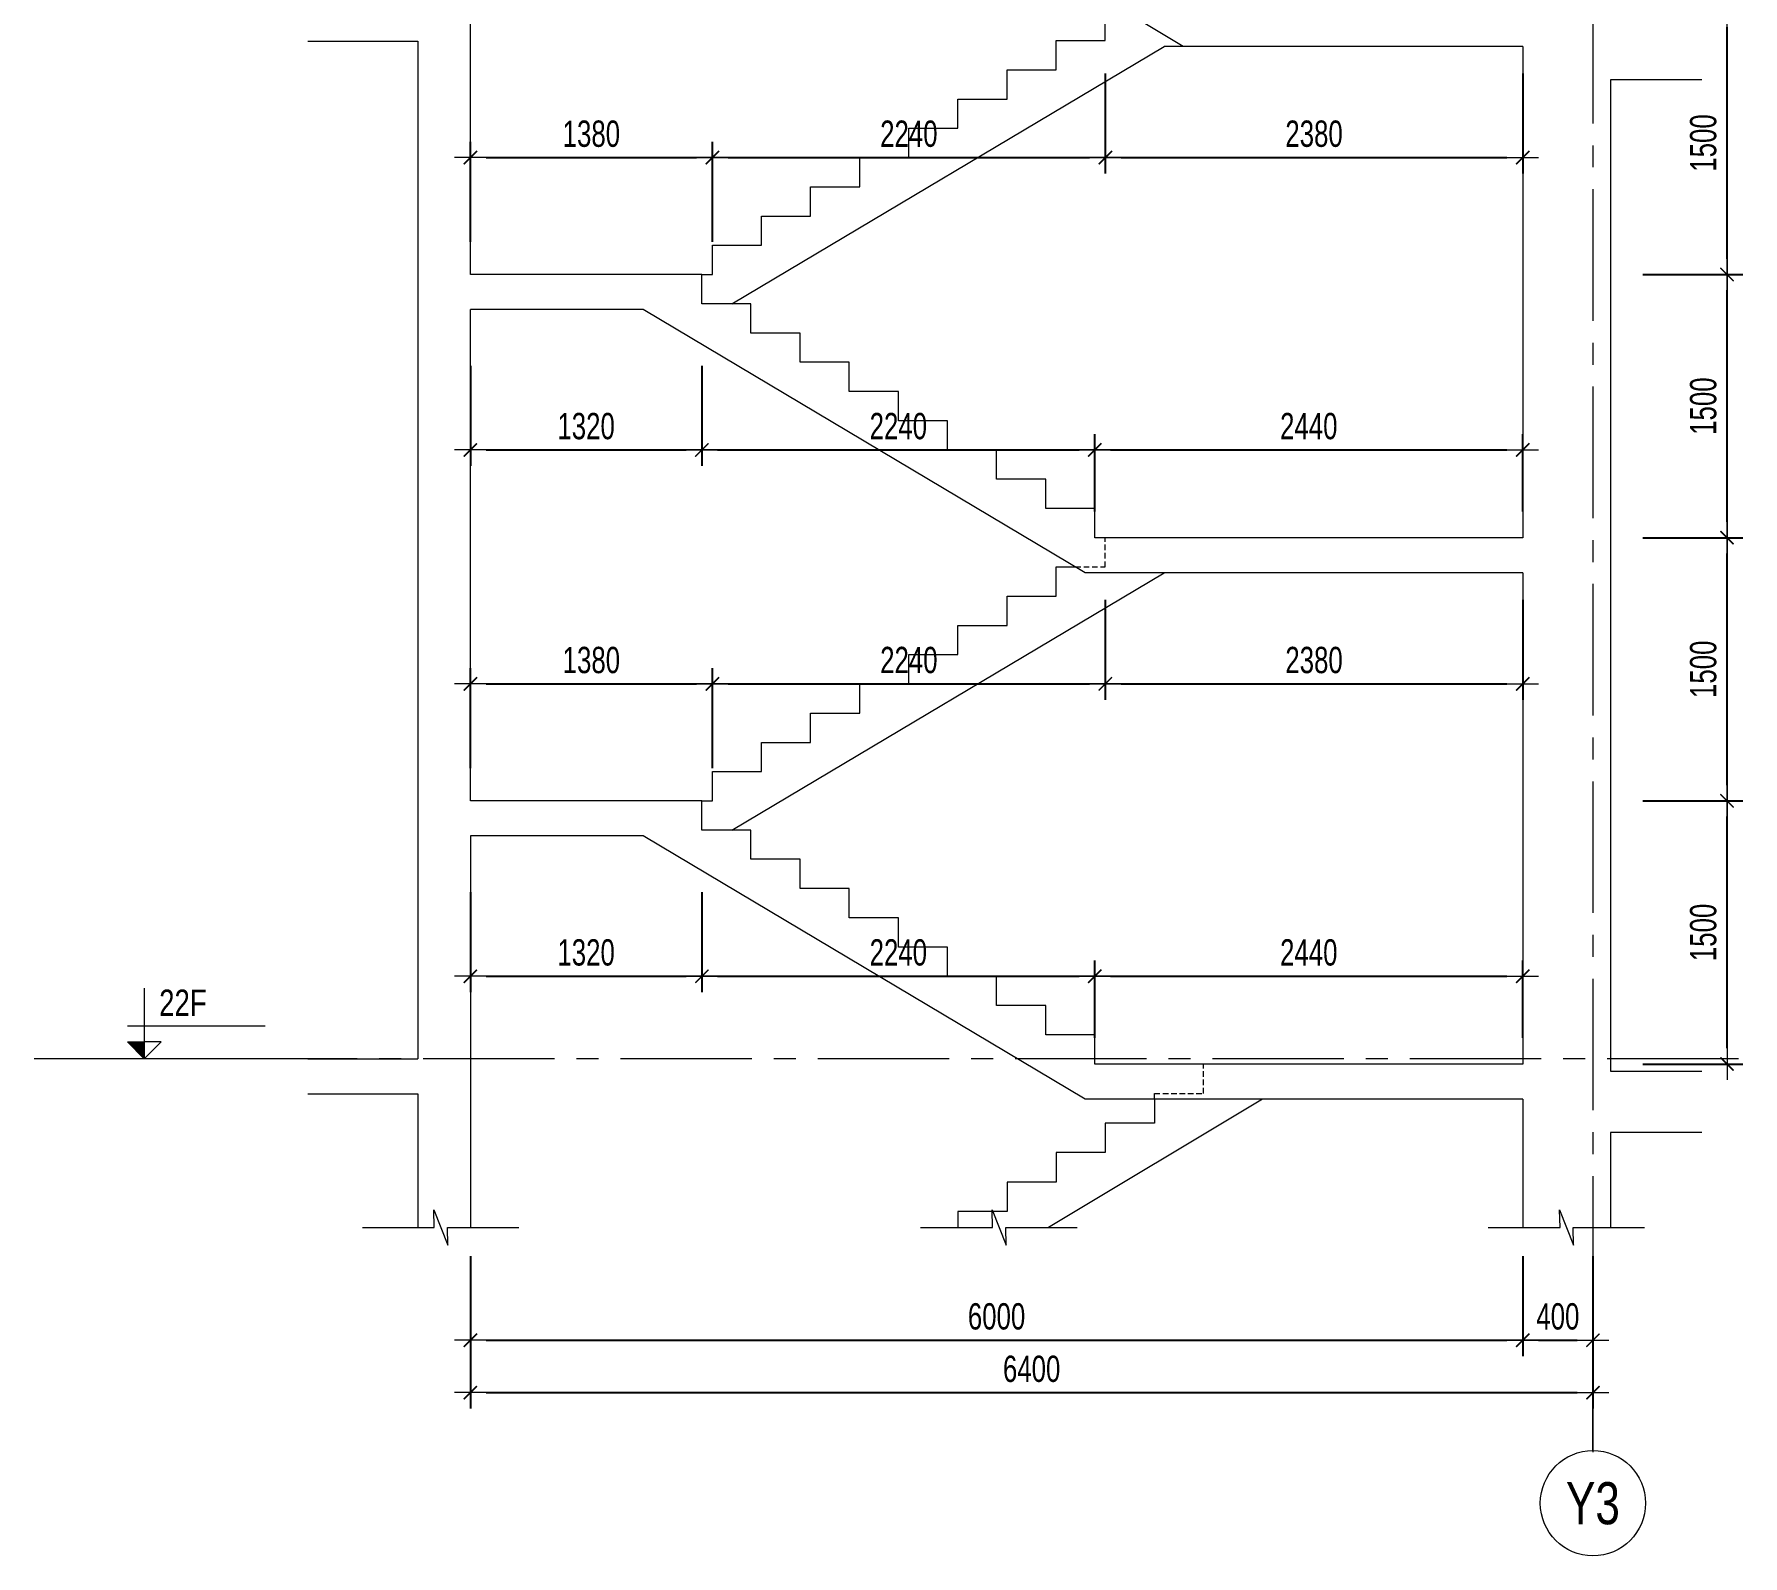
# Model space of a CAD drawing. Header units: millimetres. Extents: x -179076 to 100718, y -27473 to 38481.
# Drawn here: x 23634 to 33375, y -26874 to -18201 of the extents above; entities that cross this region are included whole.
import ezdxf
from ezdxf.enums import TextEntityAlignment as Align

# ---------------------------------------------------------------- set-up
doc = ezdxf.new("R2010")
doc.units = ezdxf.units.MM
doc.linetypes.add('CENTER2', pattern=[1.125, 0.75, -0.125, 0.125, -0.125])
doc.linetypes.add('HIDDEN2', pattern=[4.7625, 3.175, -1.5875])
doc.layers.get('Defpoints').update_dxf_attribs({"color": 151, "lineweight": 9})
for name, color, linetype, lineweight in [('NDC_S_ANNO', 7, 'Continuous', 20), ('NDC_S_AXIS', 5, 'CENTER2', 13), ('NDC_S_CONTINUOUS', 3, 'Continuous', 20), ('NDC_S_DIM', 1, 'Continuous', 15), ('NDC_S_HIDDEN', 8, 'HIDDEN2', 13), ('NDC_S_SLAB', 2, 'Continuous', 20), ('NDC_S_SYMBOL', 1, 'Continuous', 15), ('NDC_S_TEXT SYMBOL', 7, 'Continuous', 20), ('NDC_S_VN TEXT', 7, 'Continuous', 20)]:
    doc.layers.add(name, color=color, linetype=linetype, lineweight=lineweight)
doc.styles.add('NDC_ANNO', font='', dxfattribs={"width": 0.8})
doc.styles.add('NDC_DIM', font='', dxfattribs={"width": 0.75})
doc.styles.get('NDC_ANNO').set_extended_font_data('Dotum')
doc.styles.get('NDC_DIM').set_extended_font_data('Dotum')
doc.dimstyles.new('NDC_dim_60', dxfattribs={"dimscale": 60, "dimtxt": 2.5, "dimasz": 1.5, "dimexe": 1.5, "dimexo": 2.5, "dimgap": 1, "dimtad": 1, "dimdec": 0, "dimzin": 0, "dimdsep": 46, "dimtxsty": 'NDC_DIM', "dimblk": 'DIMMARK', "dimcen": 0.09, "dimdle": 1.2, "dimclrd": 1, "dimclre": 1, "dimclrt": 3, "dimadec": 0, "dimazin": 0, "dimtfac": 1, "dimtdec": 0, "dimtix": 1, "dimtofl": 0, "dimtmove": 0, "dimatfit": 3, "dimfxl": 8, "dimfxlon": 1, "dimtolj": 1, "dimtzin": 0, "dimarcsym": 0})

# ---------------------------------------------------------------- blocks, each defined once
blk = doc.blocks.new('kata_block_CT')
at = {"layer": 'NDC_S_ANNO'}
blk.add_hatch(color=3, dxfattribs=at).paths.add_polyline_path([(0, 1.6), (-1.61, 1.6), (0, 0)])
at = {"layer": 'NDC_S_ANNO', "ltscale": 50}
h = blk.add_hatch(dxfattribs=at)
h.set_pattern_fill('ANSI31', color=256, scale=1.406, style=0)
h.paths.add_polyline_path([(0, 1.6), (0, 0), (1.61, 1.6)])
for p, q in [((-1.59, 3.14), (11.47, 3.14)), ((11.56, 0), (-1.64, 0))]:
    blk.add_line(p, q, dxfattribs=at)
for points in [[(0, 6.69), (0, 0)], [(0, 0), (-1.61, 1.6), (0, 1.6)], [(0, 0), (1.61, 1.6), (0, 1.6)]]:
    blk.add_lwpolyline(points, dxfattribs=at)
at = {"layer": 'NDC_S_ANNO', "color": 8, "ltscale": 50}
blk.add_lwpolyline([(0, 0), (-1.61, 1.6), (0, 1.6)], dxfattribs=at)
at = {"layer": 'NDC_S_TEXT SYMBOL', "color": 3, "style": 'NDC_ANNO', "width": 0.8}
blk.add_attdef('CT', (1.41, 4.07), '', height=2.5, dxfattribs=at)
blk = doc.blocks.new('DIMMARK')
at = {"layer": 'NDC_S_DIM', "color": 1}
blk.add_line((-1.5, 0), (1, 0), dxfattribs=at)
at = {"layer": 'NDC_S_DIM', "color": 2, "const_width": 0.1}
blk.add_lwpolyline([(-0.42, -0.42), (0.42, 0.42)], dxfattribs=at)
blk = doc.blocks.new('*D255')
at = {"layer": 'Defpoints', "color": 0, "transparency": 16777216}
for p in [(26120.5, -22571.1), (27440.5, -22571.1), (27440.5, -23571.1)]:
    blk.add_point(p, dxfattribs=at)
at = {"layer": 'NDC_S_DIM', "color": 1, "lineweight": -2, "transparency": 16777216}
for p, q in [((26120.5, -23091.1), (26120.5, -23661.1)), ((27440.5, -23091.1), (27440.5, -23661.1)), ((26210.5, -23571.1), (27350.5, -23571.1))]:
    blk.add_line(p, q, dxfattribs=at)
at = {"layer": 'NDC_S_DIM', "color": 1, "lineweight": -2, "transparency": 16777216, "xscale": 90, "yscale": 90, "zscale": 90, "rotation": 180}
blk.add_blockref('DIMMARK', (26120.5, -23571.1), dxfattribs=at)
at = {"layer": 'NDC_S_DIM', "color": 1, "lineweight": -2, "transparency": 16777216, "xscale": 90, "yscale": 90, "zscale": 90}
blk.add_blockref('DIMMARK', (27440.5, -23571.1), dxfattribs=at)
at = {"layer": 'NDC_S_DIM', "color": 3, "transparency": 16777216, "insert": (26780.5, -23436), "char_height": 150, "attachment_point": 5, "style": 'NDC_DIM'}
blk.add_mtext('\\A1;1320', dxfattribs=at)
blk = doc.blocks.new('*D256')
at = {"layer": 'Defpoints', "color": 0, "transparency": 16777216}
for p in [(27440.5, -22571.1), (29680.5, -23571.1), (29680.5, -24071.1)]:
    blk.add_point(p, dxfattribs=at)
at = {"layer": 'NDC_S_DIM', "color": 1, "lineweight": -2, "transparency": 16777216}
for p, q in [((27440.5, -23091.1), (27440.5, -23661.1)), ((27530.5, -23571.1), (29590.5, -23571.1)), ((29680.5, -23921.1), (29680.5, -23481.1))]:
    blk.add_line(p, q, dxfattribs=at)
at = {"layer": 'NDC_S_DIM', "color": 1, "lineweight": -2, "transparency": 16777216, "xscale": 90, "yscale": 90, "zscale": 90, "rotation": 180}
blk.add_blockref('DIMMARK', (27440.5, -23571.1), dxfattribs=at)
at = {"layer": 'NDC_S_DIM', "color": 1, "lineweight": -2, "transparency": 16777216, "xscale": 90, "yscale": 90, "zscale": 90}
blk.add_blockref('DIMMARK', (29680.5, -23571.1), dxfattribs=at)
at = {"layer": 'NDC_S_DIM', "color": 3, "transparency": 16777216, "insert": (28560.5, -23436), "char_height": 150, "attachment_point": 5, "style": 'NDC_DIM'}
blk.add_mtext('\\A1;2240', dxfattribs=at)
blk = doc.blocks.new('*D257')
at = {"layer": 'Defpoints', "color": 0, "transparency": 16777216}
for p in [(32120.5, -23571.1), (29680.5, -24071.1), (32120.5, -24071.1)]:
    blk.add_point(p, dxfattribs=at)
at = {"layer": 'NDC_S_DIM', "color": 1, "lineweight": -2, "transparency": 16777216}
for p, q in [((29680.5, -23921.1), (29680.5, -23481.1)), ((29770.5, -23571.1), (32030.5, -23571.1)), ((32120.5, -23921.1), (32120.5, -23481.1))]:
    blk.add_line(p, q, dxfattribs=at)
at = {"layer": 'NDC_S_DIM', "color": 1, "lineweight": -2, "transparency": 16777216, "xscale": 90, "yscale": 90, "zscale": 90, "rotation": 180}
blk.add_blockref('DIMMARK', (29680.5, -23571.1), dxfattribs=at)
at = {"layer": 'NDC_S_DIM', "color": 1, "lineweight": -2, "transparency": 16777216, "xscale": 90, "yscale": 90, "zscale": 90}
blk.add_blockref('DIMMARK', (32120.5, -23571.1), dxfattribs=at)
at = {"layer": 'NDC_S_DIM', "color": 3, "transparency": 16777216, "insert": (30900.5, -23436), "char_height": 150, "attachment_point": 5, "style": 'NDC_DIM'}
blk.add_mtext('\\A1;2440', dxfattribs=at)
blk = doc.blocks.new('*D258')
at = {"layer": 'Defpoints', "color": 0, "transparency": 16777216}
for p in [(27500.5, -21904.4), (26120.5, -22571.1), (27500.5, -22571.1)]:
    blk.add_point(p, dxfattribs=at)
at = {"layer": 'NDC_S_DIM', "color": 1, "lineweight": -2, "transparency": 16777216}
for p, q in [((26120.5, -22384.4), (26120.5, -21814.4)), ((27500.5, -22384.4), (27500.5, -21814.4)), ((26210.5, -21904.4), (27410.5, -21904.4))]:
    blk.add_line(p, q, dxfattribs=at)
at = {"layer": 'NDC_S_DIM', "color": 1, "lineweight": -2, "transparency": 16777216, "xscale": 90, "yscale": 90, "zscale": 90, "rotation": 180}
blk.add_blockref('DIMMARK', (26120.5, -21904.4), dxfattribs=at)
at = {"layer": 'NDC_S_DIM', "color": 1, "lineweight": -2, "transparency": 16777216, "xscale": 90, "yscale": 90, "zscale": 90}
blk.add_blockref('DIMMARK', (27500.5, -21904.4), dxfattribs=at)
at = {"layer": 'NDC_S_DIM', "color": 3, "transparency": 16777216, "insert": (26810.5, -21769.3), "char_height": 150, "attachment_point": 5, "style": 'NDC_DIM'}
blk.add_mtext('\\A1;1380', dxfattribs=at)
blk = doc.blocks.new('*D259')
at = {"layer": 'Defpoints', "color": 0, "transparency": 16777216}
for p in [(29740.5, -21237.7), (29740.5, -21904.4), (27500.5, -22571.1)]:
    blk.add_point(p, dxfattribs=at)
at = {"layer": 'NDC_S_DIM', "color": 1, "lineweight": -2, "transparency": 16777216}
for p, q in [((29740.5, -21424.4), (29740.5, -21994.4)), ((27500.5, -22384.4), (27500.5, -21814.4)), ((27590.5, -21904.4), (29650.5, -21904.4))]:
    blk.add_line(p, q, dxfattribs=at)
at = {"layer": 'NDC_S_DIM', "color": 1, "lineweight": -2, "transparency": 16777216, "xscale": 90, "yscale": 90, "zscale": 90, "rotation": 180}
blk.add_blockref('DIMMARK', (27500.5, -21904.4), dxfattribs=at)
at = {"layer": 'NDC_S_DIM', "color": 1, "lineweight": -2, "transparency": 16777216, "xscale": 90, "yscale": 90, "zscale": 90}
blk.add_blockref('DIMMARK', (29740.5, -21904.4), dxfattribs=at)
at = {"layer": 'NDC_S_DIM', "color": 3, "transparency": 16777216, "insert": (28620.5, -21769.3), "char_height": 150, "attachment_point": 5, "style": 'NDC_DIM'}
blk.add_mtext('\\A1;2240', dxfattribs=at)
blk = doc.blocks.new('*D260')
at = {"layer": 'Defpoints', "color": 0, "transparency": 16777216}
for p in [(29740.5, -21237.7), (32120.5, -21271.1), (32120.5, -21904.4)]:
    blk.add_point(p, dxfattribs=at)
at = {"layer": 'NDC_S_DIM', "color": 1, "lineweight": -2, "transparency": 16777216}
for p, q in [((29740.5, -21424.4), (29740.5, -21994.4)), ((32120.5, -21424.4), (32120.5, -21994.4)), ((29830.5, -21904.4), (32030.5, -21904.4))]:
    blk.add_line(p, q, dxfattribs=at)
at = {"layer": 'NDC_S_DIM', "color": 1, "lineweight": -2, "transparency": 16777216, "xscale": 90, "yscale": 90, "zscale": 90, "rotation": 180}
blk.add_blockref('DIMMARK', (29740.5, -21904.4), dxfattribs=at)
at = {"layer": 'NDC_S_DIM', "color": 1, "lineweight": -2, "transparency": 16777216, "xscale": 90, "yscale": 90, "zscale": 90}
blk.add_blockref('DIMMARK', (32120.5, -21904.4), dxfattribs=at)
at = {"layer": 'NDC_S_DIM', "color": 3, "transparency": 16777216, "insert": (30930.5, -21769.3), "char_height": 150, "attachment_point": 5, "style": 'NDC_DIM'}
blk.add_mtext('\\A1;2380', dxfattribs=at)
blk = doc.blocks.new('*D261')
at = {"layer": 'Defpoints', "color": 0, "transparency": 16777216}
for p in [(26120.5, -19571.1), (27440.5, -19571.1), (27440.5, -20571.1)]:
    blk.add_point(p, dxfattribs=at)
at = {"layer": 'NDC_S_DIM', "color": 1, "lineweight": -2, "transparency": 16777216}
for p, q in [((26120.5, -20091.1), (26120.5, -20661.1)), ((27440.5, -20091.1), (27440.5, -20661.1)), ((26210.5, -20571.1), (27350.5, -20571.1))]:
    blk.add_line(p, q, dxfattribs=at)
at = {"layer": 'NDC_S_DIM', "color": 1, "lineweight": -2, "transparency": 16777216, "xscale": 90, "yscale": 90, "zscale": 90, "rotation": 180}
blk.add_blockref('DIMMARK', (26120.5, -20571.1), dxfattribs=at)
at = {"layer": 'NDC_S_DIM', "color": 1, "lineweight": -2, "transparency": 16777216, "xscale": 90, "yscale": 90, "zscale": 90}
blk.add_blockref('DIMMARK', (27440.5, -20571.1), dxfattribs=at)
at = {"layer": 'NDC_S_DIM', "color": 3, "transparency": 16777216, "insert": (26780.5, -20436), "char_height": 150, "attachment_point": 5, "style": 'NDC_DIM'}
blk.add_mtext('\\A1;1320', dxfattribs=at)
blk = doc.blocks.new('*D262')
at = {"layer": 'Defpoints', "color": 0, "transparency": 16777216}
for p in [(27440.5, -19571.1), (29680.5, -20571.1), (29680.5, -21071.1)]:
    blk.add_point(p, dxfattribs=at)
at = {"layer": 'NDC_S_DIM', "color": 1, "lineweight": -2, "transparency": 16777216}
for p, q in [((27440.5, -20091.1), (27440.5, -20661.1)), ((29680.5, -20921.1), (29680.5, -20481.1)), ((27530.5, -20571.1), (29590.5, -20571.1))]:
    blk.add_line(p, q, dxfattribs=at)
at = {"layer": 'NDC_S_DIM', "color": 1, "lineweight": -2, "transparency": 16777216, "xscale": 90, "yscale": 90, "zscale": 90, "rotation": 180}
blk.add_blockref('DIMMARK', (27440.5, -20571.1), dxfattribs=at)
at = {"layer": 'NDC_S_DIM', "color": 1, "lineweight": -2, "transparency": 16777216, "xscale": 90, "yscale": 90, "zscale": 90}
blk.add_blockref('DIMMARK', (29680.5, -20571.1), dxfattribs=at)
at = {"layer": 'NDC_S_DIM', "color": 3, "transparency": 16777216, "insert": (28560.5, -20436), "char_height": 150, "attachment_point": 5, "style": 'NDC_DIM'}
blk.add_mtext('\\A1;2240', dxfattribs=at)
blk = doc.blocks.new('*D263')
at = {"layer": 'Defpoints', "color": 0, "transparency": 16777216}
for p in [(32120.5, -20571.1), (29680.5, -21071.1), (32120.5, -21071.1)]:
    blk.add_point(p, dxfattribs=at)
at = {"layer": 'NDC_S_DIM', "color": 1, "lineweight": -2, "transparency": 16777216}
for p, q in [((29680.5, -20921.1), (29680.5, -20481.1)), ((32120.5, -20921.1), (32120.5, -20481.1)), ((29770.5, -20571.1), (32030.5, -20571.1))]:
    blk.add_line(p, q, dxfattribs=at)
at = {"layer": 'NDC_S_DIM', "color": 1, "lineweight": -2, "transparency": 16777216, "xscale": 90, "yscale": 90, "zscale": 90, "rotation": 180}
blk.add_blockref('DIMMARK', (29680.5, -20571.1), dxfattribs=at)
at = {"layer": 'NDC_S_DIM', "color": 1, "lineweight": -2, "transparency": 16777216, "xscale": 90, "yscale": 90, "zscale": 90}
blk.add_blockref('DIMMARK', (32120.5, -20571.1), dxfattribs=at)
at = {"layer": 'NDC_S_DIM', "color": 3, "transparency": 16777216, "insert": (30900.5, -20436), "char_height": 150, "attachment_point": 5, "style": 'NDC_DIM'}
blk.add_mtext('\\A1;2440', dxfattribs=at)
blk = doc.blocks.new('*D264')
at = {"layer": 'Defpoints', "color": 0, "transparency": 16777216}
for p in [(27500.5, -18904.4), (26120.5, -19571.1), (27500.5, -19571.1)]:
    blk.add_point(p, dxfattribs=at)
at = {"layer": 'NDC_S_DIM', "color": 1, "lineweight": -2, "transparency": 16777216}
for p, q in [((26120.5, -19384.4), (26120.5, -18814.4)), ((27500.5, -19384.4), (27500.5, -18814.4)), ((26210.5, -18904.4), (27410.5, -18904.4))]:
    blk.add_line(p, q, dxfattribs=at)
at = {"layer": 'NDC_S_DIM', "color": 1, "lineweight": -2, "transparency": 16777216, "xscale": 90, "yscale": 90, "zscale": 90, "rotation": 180}
blk.add_blockref('DIMMARK', (26120.5, -18904.4), dxfattribs=at)
at = {"layer": 'NDC_S_DIM', "color": 1, "lineweight": -2, "transparency": 16777216, "xscale": 90, "yscale": 90, "zscale": 90}
blk.add_blockref('DIMMARK', (27500.5, -18904.4), dxfattribs=at)
at = {"layer": 'NDC_S_DIM', "color": 3, "transparency": 16777216, "insert": (26810.5, -18769.3), "char_height": 150, "attachment_point": 5, "style": 'NDC_DIM'}
blk.add_mtext('\\A1;1380', dxfattribs=at)
blk = doc.blocks.new('*D265')
at = {"layer": 'Defpoints', "color": 0, "transparency": 16777216}
for p in [(29740.5, -18071.1), (29740.5, -18904.4), (27500.5, -19571.1)]:
    blk.add_point(p, dxfattribs=at)
at = {"layer": 'NDC_S_DIM', "color": 1, "lineweight": -2, "transparency": 16777216}
for p, q in [((29740.5, -18424.4), (29740.5, -18994.4)), ((27500.5, -19384.4), (27500.5, -18814.4)), ((27590.5, -18904.4), (29650.5, -18904.4))]:
    blk.add_line(p, q, dxfattribs=at)
at = {"layer": 'NDC_S_DIM', "color": 1, "lineweight": -2, "transparency": 16777216, "xscale": 90, "yscale": 90, "zscale": 90, "rotation": 180}
blk.add_blockref('DIMMARK', (27500.5, -18904.4), dxfattribs=at)
at = {"layer": 'NDC_S_DIM', "color": 1, "lineweight": -2, "transparency": 16777216, "xscale": 90, "yscale": 90, "zscale": 90}
blk.add_blockref('DIMMARK', (29740.5, -18904.4), dxfattribs=at)
at = {"layer": 'NDC_S_DIM', "color": 3, "transparency": 16777216, "insert": (28620.5, -18769.3), "char_height": 150, "attachment_point": 5, "style": 'NDC_DIM'}
blk.add_mtext('\\A1;2240', dxfattribs=at)
blk = doc.blocks.new('*D266')
at = {"layer": 'Defpoints', "color": 0, "transparency": 16777216}
for p in [(29740.5, -18071.1), (32120.5, -18271.1), (32120.5, -18904.4)]:
    blk.add_point(p, dxfattribs=at)
at = {"layer": 'NDC_S_DIM', "color": 1, "lineweight": -2, "transparency": 16777216}
for p, q in [((29740.5, -18424.4), (29740.5, -18994.4)), ((32120.5, -18424.4), (32120.5, -18994.4)), ((29830.5, -18904.4), (32030.5, -18904.4))]:
    blk.add_line(p, q, dxfattribs=at)
at = {"layer": 'NDC_S_DIM', "color": 1, "lineweight": -2, "transparency": 16777216, "xscale": 90, "yscale": 90, "zscale": 90, "rotation": 180}
blk.add_blockref('DIMMARK', (29740.5, -18904.4), dxfattribs=at)
at = {"layer": 'NDC_S_DIM', "color": 1, "lineweight": -2, "transparency": 16777216, "xscale": 90, "yscale": 90, "zscale": 90}
blk.add_blockref('DIMMARK', (32120.5, -18904.4), dxfattribs=at)
at = {"layer": 'NDC_S_DIM', "color": 3, "transparency": 16777216, "insert": (30930.5, -18769.3), "char_height": 150, "attachment_point": 5, "style": 'NDC_DIM'}
blk.add_mtext('\\A1;2380', dxfattribs=at)
blk = doc.blocks.new('*D519')
at = {"layer": 'Defpoints', "color": 0, "transparency": 16777216}
for p in [(26120.5, -24391.1), (32120.5, -24391.1), (32120.5, -25645.7)]:
    blk.add_point(p, dxfattribs=at)
at = {"layer": 'NDC_S_DIM', "color": 1, "lineweight": -2, "transparency": 16777216}
for p, q in [((26120.5, -25165.7), (26120.5, -25735.7)), ((32120.5, -25165.7), (32120.5, -25735.7)), ((26210.5, -25645.7), (32030.5, -25645.7))]:
    blk.add_line(p, q, dxfattribs=at)
at = {"layer": 'NDC_S_DIM', "color": 1, "lineweight": -2, "transparency": 16777216, "xscale": 90, "yscale": 90, "zscale": 90, "rotation": 180}
blk.add_blockref('DIMMARK', (26120.5, -25645.7), dxfattribs=at)
at = {"layer": 'NDC_S_DIM', "color": 1, "lineweight": -2, "transparency": 16777216, "xscale": 90, "yscale": 90, "zscale": 90}
blk.add_blockref('DIMMARK', (32120.5, -25645.7), dxfattribs=at)
at = {"layer": 'NDC_S_DIM', "color": 3, "transparency": 16777216, "insert": (29120.5, -25510.6), "char_height": 150, "attachment_point": 5, "style": 'NDC_DIM'}
blk.add_mtext('\\A1;6000', dxfattribs=at)
blk = doc.blocks.new('*D520')
at = {"layer": 'Defpoints', "color": 0, "transparency": 16777216}
for p in [(32520.5, -24041.1), (32120.5, -24391.1), (32520.5, -25645.7)]:
    blk.add_point(p, dxfattribs=at)
at = {"layer": 'NDC_S_DIM', "color": 1, "lineweight": -2, "transparency": 16777216}
for p, q in [((32120.5, -25165.7), (32120.5, -25735.7)), ((32520.5, -25165.7), (32520.5, -25735.7)), ((32210.5, -25645.7), (32430.5, -25645.7))]:
    blk.add_line(p, q, dxfattribs=at)
at = {"layer": 'NDC_S_DIM', "color": 1, "lineweight": -2, "transparency": 16777216, "xscale": 90, "yscale": 90, "zscale": 90, "rotation": 180}
blk.add_blockref('DIMMARK', (32120.5, -25645.7), dxfattribs=at)
at = {"layer": 'NDC_S_DIM', "color": 1, "lineweight": -2, "transparency": 16777216, "xscale": 90, "yscale": 90, "zscale": 90}
blk.add_blockref('DIMMARK', (32520.5, -25645.7), dxfattribs=at)
at = {"layer": 'NDC_S_DIM', "color": 3, "transparency": 16777216, "insert": (32320.5, -25510.6), "char_height": 150, "attachment_point": 5, "style": 'NDC_DIM'}
blk.add_mtext('\\A1;400', dxfattribs=at)
blk = doc.blocks.new('*D521')
at = {"layer": 'Defpoints', "color": 0, "transparency": 16777216}
for p in [(32520.5, -24041.1), (26120.5, -24391.1), (32520.5, -25944.5)]:
    blk.add_point(p, dxfattribs=at)
at = {"layer": 'NDC_S_DIM', "color": 1, "lineweight": -2, "transparency": 16777216}
for p, q in [((26120.5, -25464.5), (26120.5, -26034.5)), ((32520.5, -25464.5), (32520.5, -26034.5)), ((26210.5, -25944.5), (32430.5, -25944.5))]:
    blk.add_line(p, q, dxfattribs=at)
at = {"layer": 'NDC_S_DIM', "color": 1, "lineweight": -2, "transparency": 16777216, "xscale": 90, "yscale": 90, "zscale": 90, "rotation": 180}
blk.add_blockref('DIMMARK', (26120.5, -25944.5), dxfattribs=at)
at = {"layer": 'NDC_S_DIM', "color": 1, "lineweight": -2, "transparency": 16777216, "xscale": 90, "yscale": 90, "zscale": 90}
blk.add_blockref('DIMMARK', (32520.5, -25944.5), dxfattribs=at)
at = {"layer": 'NDC_S_DIM', "color": 3, "transparency": 16777216, "insert": (29320.5, -25809.4), "char_height": 150, "attachment_point": 5, "style": 'NDC_DIM'}
blk.add_mtext('\\A1;6400', dxfattribs=at)
blk = doc.blocks.new('*U187')
at = {"layer": 'NDC_S_SYMBOL'}
blk.add_line((0, 5), (0, 9), dxfattribs=at)
blk.add_circle((0, 0), 5, dxfattribs=at)
at = {"layer": 'NDC_S_TEXT SYMBOL', "color": 7, "style": 'NDC_ANNO', "width": 0.8}
blk.add_attdef('GRID', text='', height=4, dxfattribs=at).set_placement((0, 0), align=Align.MIDDLE)
blk = doc.blocks.new('*D437')
at = {"layer": 'Defpoints', "color": 0, "transparency": 16777216}
for p in [(27470.5, -22571.1), (33285, -22571.1), (32120.5, -24071.1)]:
    blk.add_point(p, dxfattribs=at)
at = {"layer": 'NDC_S_DIM', "color": 1, "lineweight": -2, "transparency": 16777216}
for p, q in [((32805, -22571.1), (33375, -22571.1)), ((33285, -23981.1), (33285, -22661.1)), ((32805, -24071.1), (33375, -24071.1))]:
    blk.add_line(p, q, dxfattribs=at)
at = {"layer": 'NDC_S_DIM', "color": 1, "lineweight": -2, "transparency": 16777216, "xscale": 90, "yscale": 90, "zscale": 90}
for p, rotation in [((33285, -22571.1), 90), ((33285, -24071.1), 270)]:
    blk.add_blockref('DIMMARK', p, dxfattribs=dict(at, rotation=rotation))
at = {"layer": 'NDC_S_DIM', "color": 3, "transparency": 16777216, "insert": (33149.9, -23321.1), "char_height": 150, "attachment_point": 5, "rotation": 90, "style": 'NDC_DIM'}
blk.add_mtext('\\A1;1500', dxfattribs=at)
blk = doc.blocks.new('*D438')
at = {"layer": 'Defpoints', "color": 0, "transparency": 16777216}
for p in [(29680.5, -21071.1), (33285, -21071.1), (27470.5, -22571.1)]:
    blk.add_point(p, dxfattribs=at)
at = {"layer": 'NDC_S_DIM', "color": 1, "lineweight": -2, "transparency": 16777216}
for p, q in [((32805, -21071.1), (33375, -21071.1)), ((33285, -22481.1), (33285, -21161.1)), ((32805, -22571.1), (33375, -22571.1))]:
    blk.add_line(p, q, dxfattribs=at)
at = {"layer": 'NDC_S_DIM', "color": 1, "lineweight": -2, "transparency": 16777216, "xscale": 90, "yscale": 90, "zscale": 90}
for p, rotation in [((33285, -21071.1), 90), ((33285, -22571.1), 270)]:
    blk.add_blockref('DIMMARK', p, dxfattribs=dict(at, rotation=rotation))
at = {"layer": 'NDC_S_DIM', "color": 3, "transparency": 16777216, "insert": (33149.9, -21821.1), "char_height": 150, "attachment_point": 5, "rotation": 90, "style": 'NDC_DIM'}
blk.add_mtext('\\A1;1500', dxfattribs=at)
blk = doc.blocks.new('*D439')
at = {"layer": 'Defpoints', "color": 0, "transparency": 16777216}
for p in [(27500.5, -19571.1), (33285, -19571.1), (29680.5, -21071.1)]:
    blk.add_point(p, dxfattribs=at)
at = {"layer": 'NDC_S_DIM', "color": 1, "lineweight": -2, "transparency": 16777216}
for p, q in [((32805, -19571.1), (33375, -19571.1)), ((33285, -20981.1), (33285, -19661.1)), ((32805, -21071.1), (33375, -21071.1))]:
    blk.add_line(p, q, dxfattribs=at)
at = {"layer": 'NDC_S_DIM', "color": 1, "lineweight": -2, "transparency": 16777216, "xscale": 90, "yscale": 90, "zscale": 90}
for p, rotation in [((33285, -19571.1), 90), ((33285, -21071.1), 270)]:
    blk.add_blockref('DIMMARK', p, dxfattribs=dict(at, rotation=rotation))
at = {"layer": 'NDC_S_DIM', "color": 3, "transparency": 16777216, "insert": (33149.9, -20321.1), "char_height": 150, "attachment_point": 5, "rotation": 90, "style": 'NDC_DIM'}
blk.add_mtext('\\A1;1500', dxfattribs=at)
blk = doc.blocks.new('*D440')
at = {"layer": 'Defpoints', "color": 0, "transparency": 16777216}
for p in [(29740.5, -18071.1), (33285, -18071.1), (27500.5, -19571.1)]:
    blk.add_point(p, dxfattribs=at)
at = {"layer": 'NDC_S_DIM', "color": 1, "lineweight": -2, "transparency": 16777216}
for p, q in [((32805, -18071.1), (33375, -18071.1)), ((33285, -19481.1), (33285, -18161.1)), ((32805, -19571.1), (33375, -19571.1))]:
    blk.add_line(p, q, dxfattribs=at)
at = {"layer": 'NDC_S_DIM', "color": 1, "lineweight": -2, "transparency": 16777216, "xscale": 90, "yscale": 90, "zscale": 90}
for p, rotation in [((33285, -18071.1), 90), ((33285, -19571.1), 270)]:
    blk.add_blockref('DIMMARK', p, dxfattribs=dict(at, rotation=rotation))
at = {"layer": 'NDC_S_DIM', "color": 3, "transparency": 16777216, "insert": (33149.9, -18821.1), "char_height": 150, "attachment_point": 5, "rotation": 90, "style": 'NDC_DIM'}
blk.add_mtext('\\A1;1500', dxfattribs=at)

msp = doc.modelspace()

# ---------------------------------------------------------------- linework, layer by layer
at = {"layer": 'NDC_S_AXIS', "ltscale": 1000}
for p, q in [((32520.5, -5584.9), (32520.5, -26284.5)), ((33351.2, -24041.1), (23633.9, -24041.1))]:
    msp.add_line(p, q, dxfattribs=at)
at = {"layer": 'NDC_S_CONTINUOUS'}
for p, q in [((27611.5, -19737.7), (30075.5, -18271.1)), ((30185.1, -18271.1), (30075.5, -18271.1)), ((27611.5, -22737.7), (30075.5, -21271.1)), ((30636, -24271.1), (29417.2, -25003.1))]:
    msp.add_line(p, q, dxfattribs=at)
for points in [[(27440.5, -19571.1), (27500.5, -19571.1), (27500.5, -19404.4), (27780.5, -19404.4), (27780.5, -19237.7), (28060.5, -19237.7), (28060.5, -19071.1), (28340.5, -19071.1), (28340.5, -18904.4), (28620.5, -18904.4), (28620.5, -18737.7), (28900.5, -18737.7), (28900.5, -18571.1), (29180.5, -18571.1), (29180.5, -18404.4), (29460.5, -18404.4), (29460.5, -18237.7), (29740.5, -18237.7), (29740.5, -18071.1), (29852.1, -18071.1)], [(27440.5, -22571.1), (27500.5, -22571.1), (27500.5, -22404.4), (27780.5, -22404.4), (27780.5, -22237.7), (28060.5, -22237.7), (28060.5, -22071.1), (28340.5, -22071.1), (28340.5, -21904.4), (28620.5, -21904.4), (28620.5, -21737.7), (28900.5, -21737.7), (28900.5, -21571.1), (29180.5, -21571.1), (29180.5, -21404.4), (29460.5, -21404.4), (29460.5, -21237.7), (29569.5, -21237.7)], [(30020.5, -24271.1), (30020.5, -24407.4), (29740.5, -24407.4), (29740.5, -24575.6), (29460.5, -24575.6), (29460.5, -24743.8), (29180.5, -24743.8), (29180.5, -24912), (28900.5, -24912), (28900.5, -25003.1)]]:
    msp.add_lwpolyline(points, dxfattribs=at)
at = {"layer": 'NDC_S_HIDDEN', "ltscale": 10}
for points in [[(29569.5, -21237.7), (29740.5, -21237.7), (29740.5, -21076.4)], [(30020.5, -24271.1), (30020.5, -24239.2), (30300.5, -24239.2), (30300.5, -24071.1)]]:
    msp.add_lwpolyline(points, dxfattribs=at)
at = {"layer": 'NDC_S_SLAB'}
for p, q in [((30185.1, -18271.1), (27105.1, -16421.1)), ((25193.2, -18241.1), (25820.5, -18241.1)), ((25820.5, -18241.1), (25820.5, -24041.1)), ((32120.5, -18271.1), (30185.1, -18271.1)), ((25193.2, -24041.1), (25820.5, -24041.1)), ((25193.2, -24241.1), (25820.5, -24241.1)), ((25820.5, -24241.1), (25820.5, -25003.1))]:
    msp.add_line(p, q, dxfattribs=at)
for points in [[(26120.5, -19571.1), (26120.5, -17971.1)], [(32120.5, -18271.1), (32120.5, -21071.1)], [(33140.6, -18461.1), (32620.5, -18461.1), (32620.5, -24111.1), (33140.6, -24111.1)], [(32120.5, -21071.1), (29680.5, -21071.1), (29680.5, -20904.4), (29400.5, -20904.4), (29400.5, -20737.7), (29120.5, -20737.7), (29120.5, -20571.1), (28840.5, -20571.1), (28840.5, -20404.4), (28560.5, -20404.4), (28560.5, -20237.7), (28280.5, -20237.7), (28280.5, -20071.1), (28000.5, -20071.1), (28000.5, -19904.4), (27720.5, -19904.4), (27720.5, -19737.7), (27440.5, -19737.7), (27440.5, -19571.1), (26120.5, -19571.1)], [(32120.5, -24071.1), (29680.5, -24071.1), (29680.5, -23904.4), (29400.5, -23904.4), (29400.5, -23737.7), (29120.5, -23737.7), (29120.5, -23571.1), (28840.5, -23571.1), (28840.5, -23404.4), (28560.5, -23404.4), (28560.5, -23237.7), (28280.5, -23237.7), (28280.5, -23071.1), (28000.5, -23071.1), (28000.5, -22904.4), (27720.5, -22904.4), (27720.5, -22737.7), (27440.5, -22737.7), (27440.5, -22571.1), (26120.5, -22571.1), (26120.5, -19771.1)], [(32120.5, -21271.1), (29625.5, -21271.1), (27105.5, -19771.1), (26120.5, -19771.1)], [(32120.5, -21271.1), (32120.5, -24071.1)], [(32120.5, -24271.1), (29625.5, -24271.1), (27105.5, -22771.1), (26120.5, -22771.1), (26120.5, -25003.1)], [(32120.5, -24271.1), (32120.5, -25003.1)], [(33140.6, -24461.1), (32620.5, -24461.1), (32620.5, -25003.1)]]:
    msp.add_lwpolyline(points, dxfattribs=at)
at = {"layer": 'NDC_S_SYMBOL'}
for points in [[(25504.9, -25003.1), (25914.5, -25003.1), (25912.4, -24903.1), (25992.4, -25103.1), (25990.2, -25003.1), (26396.5, -25003.1)], [(28687.5, -25003.1), (29097.2, -25003.1), (29095, -24903.1), (29175, -25103.1), (29172.8, -25003.1), (29579.1, -25003.1)], [(31923.1, -25003.1), (32332.7, -25003.1), (32330.5, -24903.1), (32410.5, -25103.1), (32408.3, -25003.1), (32814.6, -25003.1)]]:
    msp.add_lwpolyline(points, dxfattribs=at)

# ---------------------------------------------------------------- block references
at = {"layer": 'NDC_S_AXIS', "xscale": 60, "yscale": 60, "zscale": 60}
msp.add_blockref('*U187', (32520.5, -26574.5), dxfattribs=at).add_auto_attribs({'GRID': 'Y3'})
at = {"layer": 'NDC_S_VN TEXT', "xscale": 60, "yscale": 60, "zscale": 60}
msp.add_blockref('kata_block_CT', (24261.9, -24041.1), dxfattribs=at).add_auto_attribs({'CT': '22F'})

# ---------------------------------------------------------------- dimensions: what is measured, and where the dimension line sits
at = {"layer": 'NDC_S_DIM'}
for base, p1, p2, picture, middle in [((33285, -18071.1), (27500.5, -19571.1), (29740.5, -18071.1), '*D440', (33149.9, -18821.1)), ((33285, -19571.1), (29680.5, -21071.1), (27500.5, -19571.1), '*D439', (33149.9, -20321.1)), ((33285, -21071.1), (27470.5, -22571.1), (29680.5, -21071.1), '*D438', (33149.9, -21821.1))]:
    dim = msp.add_linear_dim(base=base, p1=p1, p2=p2, angle=90, dimstyle='NDC_dim_60', override={"dimtmove": 1}, dxfattribs=at)
    dim.commit()
    dim.dimension.update_dxf_attribs({"geometry": picture, "text_midpoint": middle})
for base, p1, p2, picture, middle in [((29740.5, -18904.4), (27500.5, -19571.1), (29740.5, -18071.1), '*D265', (28620.5, -18769.3)), ((32120.5, -18904.4), (29740.5, -18071.1), (32120.5, -18271.1), '*D266', (30930.5, -18769.3)), ((29680.5, -20571.1), (27440.5, -19571.1), (29680.5, -21071.1), '*D262', (28560.5, -20436)), ((32120.5, -20571.1), (29680.5, -21071.1), (32120.5, -21071.1), '*D263', (30900.5, -20436)), ((29740.5, -21904.4), (27500.5, -22571.1), (29740.5, -21237.7), '*D259', (28620.5, -21769.3)), ((32120.5, -21904.4), (29740.5, -21237.7), (32120.5, -21271.1), '*D260', (30930.5, -21769.3)), ((29680.5, -23571.1), (27440.5, -22571.1), (29680.5, -24071.1), '*D256', (28560.5, -23436)), ((32120.5, -23571.1), (29680.5, -24071.1), (32120.5, -24071.1), '*D257', (30900.5, -23436)), ((32520.5, -25645.7), (32120.5, -24391.1), (32520.5, -24041.1), '*D520', (32320.5, -25510.6))]:
    dim = msp.add_linear_dim(base=base, p1=p1, p2=p2, dimstyle='NDC_dim_60', override={"dimtmove": 1}, dxfattribs=at)
    dim.commit()
    dim.dimension.update_dxf_attribs({"geometry": picture, "text_midpoint": middle})
for base, p1, p2, picture, middle in [((27500.5, -18904.4), (26120.5, -19571.1), (27500.5, -19571.1), '*D264', (26810.5, -18769.3)), ((27440.5, -20571.1), (26120.5, -19571.1), (27440.5, -19571.1), '*D261', (26780.5, -20436)), ((27500.5, -21904.4), (26120.5, -22571.1), (27500.5, -22571.1), '*D258', (26810.5, -21769.3)), ((27440.5, -23571.1), (26120.5, -22571.1), (27440.5, -22571.1), '*D255', (26780.5, -23436)), ((32520.5, -25944.5), (26120.5, -24391.1), (32520.5, -24041.1), '*D521', (29320.5, -25809.4)), ((32120.5, -25645.7), (26120.5, -24391.1), (32120.5, -24391.1), '*D519', (29120.5, -25510.6))]:
    dim = msp.add_linear_dim(base=base, p1=p1, p2=p2, dimstyle='NDC_dim_60', dxfattribs=at)
    dim.commit()
    dim.dimension.update_dxf_attribs({"geometry": picture, "text_midpoint": middle})
dim = msp.add_linear_dim(base=(33285, -22571.1), p1=(32120.5, -24071.1), p2=(27470.5, -22571.1), angle=90, dimstyle='NDC_dim_60', dxfattribs=at)
dim.commit()
dim.dimension.update_dxf_attribs({"geometry": '*D437', "text_midpoint": (33149.9, -23321.1)})

doc.saveas('drawing.dxf')
